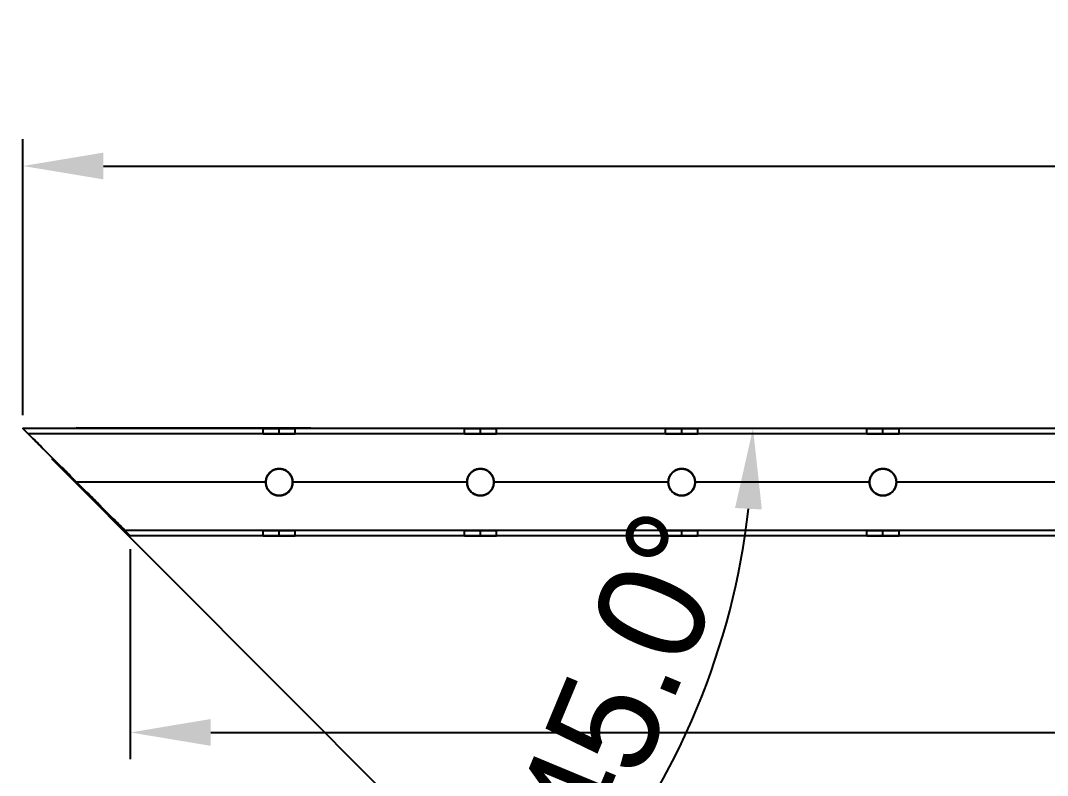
# Model space of a CAD drawing. Header units: millimetres. Extents: x 1279 to 9834, y -699 to 998.
# Drawn here: x 3159.2 to 3541.9, y 716.2 to 997.7 of the extents above; entities that cross this region are included whole.
import ezdxf

# ---------------------------------------------------------------- set-up
doc = ezdxf.new("R2010")
doc.units = ezdxf.units.MM
doc.header["$MEASUREMENT"] = 0
doc.layers.add('dim', color=7, linetype='Continuous', true_color=0x646464)
doc.layers.add('staal', color=7, linetype='Continuous', true_color=0x4c4c4c)
doc.styles.add('Mill', font='')
doc.styles.get('Mill').set_extended_font_data('Mill')
doc.dimstyles.new('Style de cote 02', dxfattribs={"dimscale": 10, "dimtxt": 4, "dimasz": 3, "dimexe": 1, "dimexo": 0.5, "dimgap": 0.8, "dimtad": 1, "dimtoh": 1, "dimdec": 0, "dimzin": 1, "dimdsep": 46, "dimtxsty": 'Mill', "dimcen": 2.5, "dimadec": 1, "dimazin": 0, "dimtfac": 1, "dimtdec": 4, "dimtix": 1, "dimtmove": 1, "dimatfit": 3, "dimfxl": 0, "dimtolj": 1, "dimtzin": 1, "dimarcsym": 0})

# ---------------------------------------------------------------- blocks, each defined once
blk = doc.blocks.new('*D17')
at = {"layer": 'Defpoints', "color": 0}
for p in [(3159.23, 845.95), (3175.01, 845.93), (3167.24, 837.92), (3395.44, 709.16)]:
    blk.add_point(p, dxfattribs=at)
at = {"layer": 'dim', "color": 0, "lineweight": -2}
for p, q in [((3180, 845.92), (3442.19, 845.58)), ((3170.77, 834.38), (3359.04, 645.6))]:
    blk.add_line(p, q, dxfattribs=at)
blk.add_arc((3159.23, 845.95), 272.96, 321.2248, 353.624, dxfattribs=at)
at = {"layer": 'dim', "color": 0}
for points in [[(3435.49, 815.36), (3425.5, 815.92), (3432.19, 845.59)], [(3368.31, 678.35), (3375.75, 671.66), (3351.98, 652.69)]]:
    blk.add_solid(points, dxfattribs=at)
at = {"layer": 'dim', "color": 0, "insert": (3384.54, 752.28), "char_height": 40, "attachment_point": 5, "rotation": 67.4244, "style": 'Mill'}
blk.add_mtext('\\A1;45.0%%d', dxfattribs=at)
blk = doc.blocks.new('*D19')
at = {"layer": 'Defpoints', "color": 0}
for p in [(3200.12, 805.54), (4436.12, 805.54), (4436.12, 732.23)]:
    blk.add_point(p, dxfattribs=at)
at = {"layer": 'dim', "color": 0, "lineweight": -2}
for p, q in [((3200.12, 800.54), (3200.12, 722.23)), ((4436.12, 800.54), (4436.12, 722.23)), ((3230.12, 732.23), (4406.12, 732.23))]:
    blk.add_line(p, q, dxfattribs=at)
at = {"layer": 'dim', "color": 0}
for points in [[(3230.12, 737.23), (3230.12, 727.23), (3200.12, 732.23)], [(4406.12, 727.23), (4406.12, 737.23), (4436.12, 732.23)]]:
    blk.add_solid(points, dxfattribs=at)
at = {"layer": 'dim', "color": 0, "insert": (3818.12, 760.23), "char_height": 40, "attachment_point": 5, "style": 'Mill'}
blk.add_mtext('\\A1;1236', dxfattribs=at)
blk = doc.blocks.new('*D20')
at = {"layer": 'Defpoints', "color": 0}
for p in [(4476.12, 943.44), (3160.12, 845.54), (4476.12, 845.54)]:
    blk.add_point(p, dxfattribs=at)
at = {"layer": 'dim', "color": 0, "lineweight": -2}
for p, q in [((3160.12, 850.54), (3160.12, 953.44)), ((4476.12, 850.54), (4476.12, 953.44)), ((3190.12, 943.44), (4446.12, 943.44))]:
    blk.add_line(p, q, dxfattribs=at)
at = {"layer": 'dim', "color": 0}
for points in [[(3190.12, 948.44), (3190.12, 938.44), (3160.12, 943.44)], [(4446.12, 938.44), (4446.12, 948.44), (4476.12, 943.44)]]:
    blk.add_solid(points, dxfattribs=at)
at = {"layer": 'dim', "color": 0, "insert": (3818.12, 971.44), "char_height": 40, "attachment_point": 5, "style": 'Mill'}
blk.add_mtext('\\A1;1316', dxfattribs=at)

msp = doc.modelspace()

# ---------------------------------------------------------------- linework, layer by layer
at = {"layer": 'staal'}
for p, q in [((3160.12, 845.54, 1885.19), (3200.12, 805.54, 1885.19)), ((3162.12, 843.54, 1910.19), (3160.12, 845.54, 1910.19)), ((3249.62, 843.54, 1905.19), (3249.62, 845.54, 1905.19)), ((3255.62, 843.54, 1911.19), (3255.62, 845.54, 1911.19)), ((3255.62, 843.54, 1899.19), (3255.62, 845.54, 1899.19)), ((3261.62, 843.54, 1905.19), (3261.62, 845.54, 1905.19)), ((3324.62, 843.54, 1905.19), (3324.62, 845.54, 1905.19)), ((3330.62, 843.54, 1911.19), (3330.62, 845.54, 1911.19)), ((3330.62, 843.54, 1899.19), (3330.62, 845.54, 1899.19)), ((3336.62, 843.54, 1905.19), (3336.62, 845.54, 1905.19)), ((3399.62, 843.54, 1905.19), (3399.62, 845.54, 1905.19)), ((3405.62, 843.54, 1911.19), (3405.62, 845.54, 1911.19)), ((3405.62, 843.54, 1899.19), (3405.62, 845.54, 1899.19)), ((3411.62, 843.54, 1905.19), (3411.62, 845.54, 1905.19)), ((3474.62, 843.54, 1905.19), (3474.62, 845.54, 1905.19)), ((3480.62, 843.54, 1911.19), (3480.62, 845.54, 1911.19)), ((3480.62, 843.54, 1899.19), (3480.62, 845.54, 1899.19)), ((3486.62, 843.54, 1905.19), (3486.62, 845.54, 1905.19)), ((3255.62, 830.54, 1923.19), (3255.62, 830.54, 1925.19)), ((3255.62, 830.54, 1885.19), (3255.62, 830.54, 1887.19)), ((3330.62, 830.54, 1923.19), (3330.62, 830.54, 1925.19)), ((3330.62, 830.54, 1885.19), (3330.62, 830.54, 1887.19)), ((3405.62, 830.54, 1923.19), (3405.62, 830.54, 1925.19)), ((3405.62, 830.54, 1885.19), (3405.62, 830.54, 1887.19)), ((3480.62, 830.54, 1923.19), (3480.62, 830.54, 1925.19)), ((3480.62, 830.54, 1885.19), (3480.62, 830.54, 1887.19)), ((3250.62, 825.54, 1923.19), (3250.62, 825.54, 1925.19)), ((3250.62, 825.54, 1885.19), (3250.62, 825.54, 1887.19)), ((3260.62, 825.54, 1923.19), (3260.62, 825.54, 1925.19)), ((3260.62, 825.54, 1885.19), (3260.62, 825.54, 1887.19)), ((3325.62, 825.54, 1923.19), (3325.62, 825.54, 1925.19)), ((3325.62, 825.54, 1885.19), (3325.62, 825.54, 1887.19)), ((3335.62, 825.54, 1923.19), (3335.62, 825.54, 1925.19)), ((3335.62, 825.54, 1885.19), (3335.62, 825.54, 1887.19)), ((3400.62, 825.54, 1923.19), (3400.62, 825.54, 1925.19)), ((3400.62, 825.54, 1885.19), (3400.62, 825.54, 1887.19)), ((3410.62, 825.54, 1923.19), (3410.62, 825.54, 1925.19)), ((3410.62, 825.54, 1885.19), (3410.62, 825.54, 1887.19)), ((3475.62, 825.54, 1923.19), (3475.62, 825.54, 1925.19)), ((3475.62, 825.54, 1885.19), (3475.62, 825.54, 1887.19)), ((3485.62, 825.54, 1923.19), (3485.62, 825.54, 1925.19)), ((3485.62, 825.54, 1885.19), (3485.62, 825.54, 1887.19)), ((3255.62, 820.54, 1885.19), (3255.62, 820.54, 1887.19)), ((3255.62, 820.54, 1923.19), (3255.62, 820.54, 1925.19)), ((3330.62, 820.54, 1885.19), (3330.62, 820.54, 1887.19)), ((3330.62, 820.54, 1923.19), (3330.62, 820.54, 1925.19)), ((3405.62, 820.54, 1885.19), (3405.62, 820.54, 1887.19)), ((3405.62, 820.54, 1923.19), (3405.62, 820.54, 1925.19)), ((3480.62, 820.54, 1885.19), (3480.62, 820.54, 1887.19)), ((3480.62, 820.54, 1923.19), (3480.62, 820.54, 1925.19)), ((3200.12, 805.54, 1910.19), (3198.12, 807.54, 1910.19)), ((3249.62, 805.54, 1905.19), (3249.62, 807.54, 1905.19)), ((3255.62, 805.54, 1911.19), (3255.62, 807.54, 1911.19)), ((3255.62, 805.54, 1899.19), (3255.62, 807.54, 1899.19)), ((3261.62, 805.54, 1905.19), (3261.62, 807.54, 1905.19)), ((3324.62, 805.54, 1905.19), (3324.62, 807.54, 1905.19)), ((3330.62, 805.54, 1911.19), (3330.62, 807.54, 1911.19)), ((3330.62, 805.54, 1899.19), (3330.62, 807.54, 1899.19)), ((3336.62, 805.54, 1905.19), (3336.62, 807.54, 1905.19)), ((3399.62, 805.54, 1905.19), (3399.62, 807.54, 1905.19)), ((3405.62, 805.54, 1911.19), (3405.62, 807.54, 1911.19)), ((3405.62, 805.54, 1899.19), (3405.62, 807.54, 1899.19)), ((3411.62, 805.54, 1905.19), (3411.62, 807.54, 1905.19)), ((3474.62, 805.54, 1905.19), (3474.62, 807.54, 1905.19)), ((3480.62, 805.54, 1911.19), (3480.62, 807.54, 1911.19)), ((3480.62, 805.54, 1899.19), (3480.62, 807.54, 1899.19)), ((3486.62, 805.54, 1905.19), (3486.62, 807.54, 1905.19))]:
    msp.add_line(p, q, dxfattribs=at)
for centre in [(3255.62, 825.54, 1885.19), (3255.62, 825.54, 1924.19), (3255.62, 825.54, 1886.19), (3330.62, 825.54, 1885.19), (3330.62, 825.54, 1924.19), (3330.62, 825.54, 1886.19), (3405.62, 825.54, 1885.19), (3405.62, 825.54, 1924.19), (3405.62, 825.54, 1886.19), (3480.62, 825.54, 1885.19), (3480.62, 825.54, 1924.19), (3480.62, 825.54, 1886.19)]:
    msp.add_circle(centre, 5, dxfattribs=at)
for points in [[(4476.12, 845.54, 1885.19), (3818.12, 845.54, 1885.19), (3160.12, 845.54, 1885.19)], [(4476.12, 845.54, 1925.19), (3818.12, 845.54, 1925.19), (3160.12, 845.54, 1925.19)], [(3160.12, 845.54, 1885.19), (3160.12, 845.54, 1905.19), (3160.12, 845.54, 1925.19)], [(3160.12, 845.54, 1925.19), (3180.12, 825.54, 1925.19), (3200.12, 805.54, 1925.19)], [(3249.62, 845.54, 1905.19), (3204.87, 845.54, 1905.19), (3160.12, 845.54, 1905.19)], [(3162.12, 843.54, 1923.19), (3162.12, 843.54, 1905.19), (3162.12, 843.54, 1887.19)], [(3198.12, 807.54, 1923.19), (3180.12, 825.54, 1923.19), (3162.12, 843.54, 1923.19)], [(3162.12, 843.54, 1887.19), (3180.12, 825.54, 1887.19), (3198.12, 807.54, 1887.19)], [(4474.12, 843.54, 1923.19), (3818.12, 843.54, 1923.19), (3162.12, 843.54, 1923.19)], [(4474.12, 843.54, 1887.19), (3818.12, 843.54, 1887.19), (3162.12, 843.54, 1887.19)], [(3249.62, 843.54, 1905.19), (3205.87, 843.54, 1905.19), (3162.12, 843.54, 1905.19)], [(3324.62, 845.54, 1905.19), (3293.12, 845.54, 1905.19), (3261.62, 845.54, 1905.19)], [(3324.62, 843.54, 1905.19), (3293.12, 843.54, 1905.19), (3261.62, 843.54, 1905.19)], [(3399.62, 845.54, 1905.19), (3368.12, 845.54, 1905.19), (3336.62, 845.54, 1905.19)], [(3399.62, 843.54, 1905.19), (3368.12, 843.54, 1905.19), (3336.62, 843.54, 1905.19)], [(3474.62, 845.54, 1905.19), (3443.12, 845.54, 1905.19), (3411.62, 845.54, 1905.19)], [(3474.62, 843.54, 1905.19), (3443.12, 843.54, 1905.19), (3411.62, 843.54, 1905.19)], [(3549.62, 845.54, 1905.19), (3518.12, 845.54, 1905.19), (3486.62, 845.54, 1905.19)], [(3549.62, 843.54, 1905.19), (3518.12, 843.54, 1905.19), (3486.62, 843.54, 1905.19)], [(3179.97, 825.7, 1925.19), (3179.97, 825.7, 1924.19), (3179.97, 825.7, 1923.19)], [(3179.97, 825.7, 1887.19), (3179.97, 825.7, 1886.19), (3179.97, 825.7, 1885.19)], [(3250.62, 825.54, 1925.19), (3215.37, 825.54, 1925.19), (3180.12, 825.54, 1925.19)], [(3250.62, 825.54, 1923.19), (3215.37, 825.54, 1923.19), (3180.12, 825.54, 1923.19)], [(3250.62, 825.54, 1887.19), (3215.37, 825.54, 1887.19), (3180.12, 825.54, 1887.19)], [(3250.62, 825.54, 1885.19), (3215.37, 825.54, 1885.19), (3180.12, 825.54, 1885.19)], [(3325.62, 825.54, 1925.19), (3293.12, 825.54, 1925.19), (3260.62, 825.54, 1925.19)], [(3325.62, 825.54, 1923.19), (3293.12, 825.54, 1923.19), (3260.62, 825.54, 1923.19)], [(3325.62, 825.54, 1887.19), (3293.12, 825.54, 1887.19), (3260.62, 825.54, 1887.19)], [(3325.62, 825.54, 1885.19), (3293.12, 825.54, 1885.19), (3260.62, 825.54, 1885.19)], [(3400.62, 825.54, 1925.19), (3368.12, 825.54, 1925.19), (3335.62, 825.54, 1925.19)], [(3400.62, 825.54, 1923.19), (3368.12, 825.54, 1923.19), (3335.62, 825.54, 1923.19)], [(3400.62, 825.54, 1887.19), (3368.12, 825.54, 1887.19), (3335.62, 825.54, 1887.19)], [(3400.62, 825.54, 1885.19), (3368.12, 825.54, 1885.19), (3335.62, 825.54, 1885.19)], [(3475.62, 825.54, 1925.19), (3443.12, 825.54, 1925.19), (3410.62, 825.54, 1925.19)], [(3475.62, 825.54, 1923.19), (3443.12, 825.54, 1923.19), (3410.62, 825.54, 1923.19)], [(3475.62, 825.54, 1887.19), (3443.12, 825.54, 1887.19), (3410.62, 825.54, 1887.19)], [(3475.62, 825.54, 1885.19), (3443.12, 825.54, 1885.19), (3410.62, 825.54, 1885.19)], [(3550.62, 825.54, 1925.19), (3518.12, 825.54, 1925.19), (3485.62, 825.54, 1925.19)], [(3550.62, 825.54, 1923.19), (3518.12, 825.54, 1923.19), (3485.62, 825.54, 1923.19)], [(3550.62, 825.54, 1887.19), (3518.12, 825.54, 1887.19), (3485.62, 825.54, 1887.19)], [(3550.62, 825.54, 1885.19), (3518.12, 825.54, 1885.19), (3485.62, 825.54, 1885.19)], [(3198.12, 807.54, 1887.19), (3198.12, 807.54, 1905.19), (3198.12, 807.54, 1923.19)], [(4438.12, 807.54, 1923.19), (3818.12, 807.54, 1923.19), (3198.12, 807.54, 1923.19)], [(4438.12, 807.54, 1887.19), (3818.12, 807.54, 1887.19), (3198.12, 807.54, 1887.19)], [(3249.62, 807.54, 1905.19), (3223.87, 807.54, 1905.19), (3198.12, 807.54, 1905.19)], [(3324.62, 807.54, 1905.19), (3293.12, 807.54, 1905.19), (3261.62, 807.54, 1905.19)], [(3399.62, 807.54, 1905.19), (3368.12, 807.54, 1905.19), (3336.62, 807.54, 1905.19)], [(3474.62, 807.54, 1905.19), (3443.12, 807.54, 1905.19), (3411.62, 807.54, 1905.19)], [(3549.62, 807.54, 1905.19), (3518.12, 807.54, 1905.19), (3486.62, 807.54, 1905.19)], [(3200.12, 805.54, 1885.19), (3200.12, 805.54, 1905.19), (3200.12, 805.54, 1925.19)], [(4436.12, 805.54, 1885.19), (3818.12, 805.54, 1885.19), (3200.12, 805.54, 1885.19)], [(4436.12, 805.54, 1925.19), (3818.12, 805.54, 1925.19), (3200.12, 805.54, 1925.19)], [(3249.62, 805.54, 1905.19), (3224.87, 805.54, 1905.19), (3200.12, 805.54, 1905.19)], [(3324.62, 805.54, 1905.19), (3293.12, 805.54, 1905.19), (3261.62, 805.54, 1905.19)], [(3399.62, 805.54, 1905.19), (3368.12, 805.54, 1905.19), (3336.62, 805.54, 1905.19)], [(3474.62, 805.54, 1905.19), (3443.12, 805.54, 1905.19), (3411.62, 805.54, 1905.19)], [(3549.62, 805.54, 1905.19), (3518.12, 805.54, 1905.19), (3486.62, 805.54, 1905.19)]]:
    msp.add_open_spline(points, degree=2, dxfattribs=at)
for points, weights, knots in [([(3255.62, 845.54, 1911.19), (3249.62, 845.54, 1911.19), (3249.62, 845.54, 1905.19), (3249.62, 845.54, 1899.19), (3255.62, 845.54, 1899.19), (3261.62, 845.54, 1899.19), (3261.62, 845.54, 1905.19), (3261.62, 845.54, 1911.19), (3255.62, 845.54, 1911.19)], [0.999999860338, 0.707106851018, 1, 0.707106781187, 1, 0.707106781187, 1, 0.707106851018, 0.999999860338], [-31.415927, -31.415927, -31.415927, -23.561946, -23.561946, -15.707963, -15.707963, -7.853981, -7.853981, 0, 0, 0]), ([(3255.62, 843.54, 1911.19), (3261.62, 843.54, 1911.19), (3261.62, 843.54, 1905.19), (3261.62, 843.54, 1899.19), (3255.62, 843.54, 1899.19), (3249.62, 843.54, 1899.19), (3249.62, 843.54, 1905.19), (3249.62, 843.54, 1911.19), (3255.62, 843.54, 1911.19)], [1, 0.707106781187, 1, 0.707106781187, 1, 0.707106781187, 1, 0.707106781187, 1], [0, 0, 0, 7.853982, 7.853982, 15.707963, 15.707963, 23.561945, 23.561945, 31.415927, 31.415927, 31.415927]), ([(3330.62, 845.54, 1911.19), (3324.62, 845.54, 1911.19), (3324.62, 845.54, 1905.19), (3324.62, 845.54, 1899.19), (3330.62, 845.54, 1899.19), (3336.62, 845.54, 1899.19), (3336.62, 845.54, 1905.19), (3336.62, 845.54, 1911.19), (3330.62, 845.54, 1911.19)], [0.999999860338, 0.707106851018, 1, 0.707106781187, 1, 0.707106781187, 1, 0.707106851018, 0.999999860338], [-31.415927, -31.415927, -31.415927, -23.561946, -23.561946, -15.707963, -15.707963, -7.853981, -7.853981, 0, 0, 0]), ([(3330.62, 843.54, 1911.19), (3336.62, 843.54, 1911.19), (3336.62, 843.54, 1905.19), (3336.62, 843.54, 1899.19), (3330.62, 843.54, 1899.19), (3324.62, 843.54, 1899.19), (3324.62, 843.54, 1905.19), (3324.62, 843.54, 1911.19), (3330.62, 843.54, 1911.19)], [1, 0.707106781187, 1, 0.707106781187, 1, 0.707106781187, 1, 0.707106781187, 1], [0, 0, 0, 7.853982, 7.853982, 15.707963, 15.707963, 23.561945, 23.561945, 31.415927, 31.415927, 31.415927]), ([(3405.62, 845.54, 1911.19), (3399.62, 845.54, 1911.19), (3399.62, 845.54, 1905.19), (3399.62, 845.54, 1899.19), (3405.62, 845.54, 1899.19), (3411.62, 845.54, 1899.19), (3411.62, 845.54, 1905.19), (3411.62, 845.54, 1911.19), (3405.62, 845.54, 1911.19)], [1, 0.707106781187, 1, 0.707106781187, 1, 0.707106781187, 1, 0.707106781187, 1], [-31.415927, -31.415927, -31.415927, -23.561945, -23.561945, -15.707963, -15.707963, -7.853982, -7.853982, 0, 0, 0]), ([(3405.62, 843.54, 1911.19), (3411.62, 843.54, 1911.19), (3411.62, 843.54, 1905.19), (3411.62, 843.54, 1899.19), (3405.62, 843.54, 1899.19), (3399.62, 843.54, 1899.19), (3399.62, 843.54, 1905.19), (3399.62, 843.54, 1911.19), (3405.62, 843.54, 1911.19)], [1, 0.707106781187, 1, 0.707106781187, 1, 0.707106781187, 1, 0.707106781187, 1], [0, 0, 0, 7.853982, 7.853982, 15.707963, 15.707963, 23.561945, 23.561945, 31.415927, 31.415927, 31.415927]), ([(3480.62, 845.54, 1911.19), (3474.62, 845.54, 1911.19), (3474.62, 845.54, 1905.19), (3474.62, 845.54, 1899.19), (3480.62, 845.54, 1899.19), (3486.62, 845.54, 1899.19), (3486.62, 845.54, 1905.19), (3486.62, 845.54, 1911.19), (3480.62, 845.54, 1911.19)], [0.999999860338, 0.707106851018, 1, 0.707106781187, 1, 0.707106781187, 1, 0.707106851018, 0.999999860338], [-31.415927, -31.415927, -31.415927, -23.561946, -23.561946, -15.707963, -15.707963, -7.853981, -7.853981, 0, 0, 0]), ([(3480.62, 843.54, 1911.19), (3486.62, 843.54, 1911.19), (3486.62, 843.54, 1905.19), (3486.62, 843.54, 1899.19), (3480.62, 843.54, 1899.19), (3474.62, 843.54, 1899.19), (3474.62, 843.54, 1905.19), (3474.62, 843.54, 1911.19), (3480.62, 843.54, 1911.19)], [1, 0.707106781187, 1, 0.707106781187, 1, 0.707106781187, 1, 0.707106781187, 1], [0, 0, 0, 7.853982, 7.853982, 15.707963, 15.707963, 23.561945, 23.561945, 31.415927, 31.415927, 31.415927]), ([(3255.62, 820.54, 1925.19), (3250.62, 820.54, 1925.19), (3250.62, 825.54, 1925.19), (3250.62, 830.54, 1925.19), (3255.62, 830.54, 1925.19), (3260.62, 830.54, 1925.19), (3260.62, 825.54, 1925.19), (3260.62, 820.54, 1925.19), (3255.62, 820.54, 1925.19)], [1, 0.707106781187, 1, 0.707106781187, 1, 0.707106781187, 1, 0.707106781187, 1], [-31.415927, -31.415927, -31.415927, -23.561945, -23.561945, -15.707963, -15.707963, -7.853982, -7.853982, 0, 0, 0]), ([(3255.62, 820.54, 1923.19), (3260.62, 820.54, 1923.19), (3260.62, 825.54, 1923.19), (3260.62, 830.54, 1923.19), (3255.62, 830.54, 1923.19), (3250.62, 830.54, 1923.19), (3250.62, 825.54, 1923.19), (3250.62, 820.54, 1923.19), (3255.62, 820.54, 1923.19)], [1, 0.707106781187, 1, 0.707106781187, 1, 0.707106781187, 1, 0.707106781187, 1], [0, 0, 0, 7.853982, 7.853982, 15.707963, 15.707963, 23.561945, 23.561945, 31.415927, 31.415927, 31.415927]), ([(3255.62, 820.54, 1887.19), (3250.62, 820.54, 1887.19), (3250.62, 825.54, 1887.19), (3250.62, 830.54, 1887.19), (3255.62, 830.54, 1887.19), (3260.62, 830.54, 1887.19), (3260.62, 825.54, 1887.19), (3260.62, 820.54, 1887.19), (3255.62, 820.54, 1887.19)], [1, 0.707106781187, 1, 0.707106781187, 1, 0.707106781187, 1, 0.707106781187, 1], [-31.415927, -31.415927, -31.415927, -23.561945, -23.561945, -15.707963, -15.707963, -7.853982, -7.853982, 0, 0, 0]), ([(3330.62, 820.54, 1925.19), (3325.62, 820.54, 1925.19), (3325.62, 825.54, 1925.19), (3325.62, 830.54, 1925.19), (3330.62, 830.54, 1925.19), (3335.62, 830.54, 1925.19), (3335.62, 825.54, 1925.19), (3335.62, 820.54, 1925.19), (3330.62, 820.54, 1925.19)], [1, 0.707106781187, 1, 0.707106781187, 1, 0.707106781187, 1, 0.707106781187, 1], [-31.415927, -31.415927, -31.415927, -23.561945, -23.561945, -15.707963, -15.707963, -7.853982, -7.853982, 0, 0, 0]), ([(3330.62, 820.54, 1923.19), (3335.62, 820.54, 1923.19), (3335.62, 825.54, 1923.19), (3335.62, 830.54, 1923.19), (3330.62, 830.54, 1923.19), (3325.62, 830.54, 1923.19), (3325.62, 825.54, 1923.19), (3325.62, 820.54, 1923.19), (3330.62, 820.54, 1923.19)], [1, 0.707106781187, 1, 0.707106781187, 1, 0.707106781187, 1, 0.707106781187, 1], [0, 0, 0, 7.853982, 7.853982, 15.707963, 15.707963, 23.561945, 23.561945, 31.415927, 31.415927, 31.415927]), ([(3330.62, 820.54, 1887.19), (3325.62, 820.54, 1887.19), (3325.62, 825.54, 1887.19), (3325.62, 830.54, 1887.19), (3330.62, 830.54, 1887.19), (3335.62, 830.54, 1887.19), (3335.62, 825.54, 1887.19), (3335.62, 820.54, 1887.19), (3330.62, 820.54, 1887.19)], [1, 0.707106781187, 1, 0.707106781187, 1, 0.707106781187, 1, 0.707106781187, 1], [-31.415927, -31.415927, -31.415927, -23.561945, -23.561945, -15.707963, -15.707963, -7.853982, -7.853982, 0, 0, 0]), ([(3405.62, 820.54, 1925.19), (3400.62, 820.54, 1925.19), (3400.62, 825.54, 1925.19), (3400.62, 830.54, 1925.19), (3405.62, 830.54, 1925.19), (3410.62, 830.54, 1925.19), (3410.62, 825.54, 1925.19), (3410.62, 820.54, 1925.19), (3405.62, 820.54, 1925.19)], [1, 0.707106781187, 1, 0.707106781187, 1, 0.707106781187, 1, 0.707106781187, 1], [-31.415927, -31.415927, -31.415927, -23.561945, -23.561945, -15.707963, -15.707963, -7.853982, -7.853982, 0, 0, 0]), ([(3405.62, 820.54, 1923.19), (3410.62, 820.54, 1923.19), (3410.62, 825.54, 1923.19), (3410.62, 830.54, 1923.19), (3405.62, 830.54, 1923.19), (3400.62, 830.54, 1923.19), (3400.62, 825.54, 1923.19), (3400.62, 820.54, 1923.19), (3405.62, 820.54, 1923.19)], [1, 0.707106781187, 1, 0.707106781187, 1, 0.707106781187, 1, 0.707106781187, 1], [0, 0, 0, 7.853982, 7.853982, 15.707963, 15.707963, 23.561945, 23.561945, 31.415927, 31.415927, 31.415927]), ([(3405.62, 820.54, 1887.19), (3400.62, 820.54, 1887.19), (3400.62, 825.54, 1887.19), (3400.62, 830.54, 1887.19), (3405.62, 830.54, 1887.19), (3410.62, 830.54, 1887.19), (3410.62, 825.54, 1887.19), (3410.62, 820.54, 1887.19), (3405.62, 820.54, 1887.19)], [1, 0.707106781187, 1, 0.707106781187, 1, 0.707106781187, 1, 0.707106781187, 1], [-31.415927, -31.415927, -31.415927, -23.561945, -23.561945, -15.707963, -15.707963, -7.853982, -7.853982, 0, 0, 0]), ([(3480.62, 820.54, 1925.19), (3475.62, 820.54, 1925.19), (3475.62, 825.54, 1925.19), (3475.62, 830.54, 1925.19), (3480.62, 830.54, 1925.19), (3485.62, 830.54, 1925.19), (3485.62, 825.54, 1925.19), (3485.62, 820.54, 1925.19), (3480.62, 820.54, 1925.19)], [1, 0.707106781187, 1, 0.707106781187, 1, 0.707106781187, 1, 0.707106781187, 1], [-31.415927, -31.415927, -31.415927, -23.561945, -23.561945, -15.707963, -15.707963, -7.853982, -7.853982, 0, 0, 0]), ([(3480.62, 820.54, 1923.19), (3485.62, 820.54, 1923.19), (3485.62, 825.54, 1923.19), (3485.62, 830.54, 1923.19), (3480.62, 830.54, 1923.19), (3475.62, 830.54, 1923.19), (3475.62, 825.54, 1923.19), (3475.62, 820.54, 1923.19), (3480.62, 820.54, 1923.19)], [1, 0.707106781187, 1, 0.707106781187, 1, 0.707106781187, 1, 0.707106781187, 1], [0, 0, 0, 7.853982, 7.853982, 15.707963, 15.707963, 23.561945, 23.561945, 31.415927, 31.415927, 31.415927]), ([(3480.62, 820.54, 1887.19), (3475.62, 820.54, 1887.19), (3475.62, 825.54, 1887.19), (3475.62, 830.54, 1887.19), (3480.62, 830.54, 1887.19), (3485.62, 830.54, 1887.19), (3485.62, 825.54, 1887.19), (3485.62, 820.54, 1887.19), (3480.62, 820.54, 1887.19)], [1, 0.707106781187, 1, 0.707106781187, 1, 0.707106781187, 1, 0.707106781187, 1], [-31.415927, -31.415927, -31.415927, -23.561945, -23.561945, -15.707963, -15.707963, -7.853982, -7.853982, 0, 0, 0]), ([(3255.62, 807.54, 1911.19), (3249.62, 807.54, 1911.19), (3249.62, 807.54, 1905.19), (3249.62, 807.54, 1899.19), (3255.62, 807.54, 1899.19), (3261.62, 807.54, 1899.19), (3261.62, 807.54, 1905.19), (3261.62, 807.54, 1911.19), (3255.62, 807.54, 1911.19)], [1, 0.707106781187, 1, 0.707106781187, 1, 0.707106781187, 1, 0.707106781187, 1], [-31.415927, -31.415927, -31.415927, -23.561945, -23.561945, -15.707963, -15.707963, -7.853982, -7.853982, 0, 0, 0]), ([(3330.62, 807.54, 1911.19), (3324.62, 807.54, 1911.19), (3324.62, 807.54, 1905.19), (3324.62, 807.54, 1899.19), (3330.62, 807.54, 1899.19), (3336.62, 807.54, 1899.19), (3336.62, 807.54, 1905.19), (3336.62, 807.54, 1911.19), (3330.62, 807.54, 1911.19)], [0.999999860338, 0.707106851018, 1, 0.707106781187, 1, 0.707106781187, 1, 0.707106851018, 0.999999860338], [-31.415927, -31.415927, -31.415927, -23.561946, -23.561946, -15.707963, -15.707963, -7.853981, -7.853981, 0, 0, 0]), ([(3405.62, 807.54, 1911.19), (3399.62, 807.54, 1911.19), (3399.62, 807.54, 1905.19), (3399.62, 807.54, 1899.19), (3405.62, 807.54, 1899.19), (3411.62, 807.54, 1899.19), (3411.62, 807.54, 1905.19), (3411.62, 807.54, 1911.19), (3405.62, 807.54, 1911.19)], [1, 0.707106781187, 1, 0.707106781187, 1, 0.707106781187, 1, 0.707106781187, 1], [-31.415927, -31.415927, -31.415927, -23.561945, -23.561945, -15.707963, -15.707963, -7.853982, -7.853982, 0, 0, 0]), ([(3480.62, 807.54, 1911.19), (3474.62, 807.54, 1911.19), (3474.62, 807.54, 1905.19), (3474.62, 807.54, 1899.19), (3480.62, 807.54, 1899.19), (3486.62, 807.54, 1899.19), (3486.62, 807.54, 1905.19), (3486.62, 807.54, 1911.19), (3480.62, 807.54, 1911.19)], [1, 0.707106781187, 1, 0.707106781187, 1, 0.707106781187, 1, 0.707106781187, 1], [-31.415927, -31.415927, -31.415927, -23.561945, -23.561945, -15.707963, -15.707963, -7.853982, -7.853982, 0, 0, 0]), ([(3255.62, 805.54, 1911.19), (3261.62, 805.54, 1911.19), (3261.62, 805.54, 1905.19), (3261.62, 805.54, 1899.19), (3255.62, 805.54, 1899.19), (3249.62, 805.54, 1899.19), (3249.62, 805.54, 1905.19), (3249.62, 805.54, 1911.19), (3255.62, 805.54, 1911.19)], [0.999999860338, 0.707106851018, 1, 0.707106781187, 1, 0.707106781187, 1, 0.707106851018, 0.999999860338], [0, 0, 0, 7.853981, 7.853981, 15.707963, 15.707963, 23.561946, 23.561946, 31.415927, 31.415927, 31.415927]), ([(3330.62, 805.54, 1911.19), (3336.62, 805.54, 1911.19), (3336.62, 805.54, 1905.19), (3336.62, 805.54, 1899.19), (3330.62, 805.54, 1899.19), (3324.62, 805.54, 1899.19), (3324.62, 805.54, 1905.19), (3324.62, 805.54, 1911.19), (3330.62, 805.54, 1911.19)], [1, 0.707106781187, 1, 0.707106781187, 1, 0.707106781187, 1, 0.707106781187, 1], [0, 0, 0, 7.853982, 7.853982, 15.707963, 15.707963, 23.561945, 23.561945, 31.415927, 31.415927, 31.415927]), ([(3405.62, 805.54, 1911.19), (3411.62, 805.54, 1911.19), (3411.62, 805.54, 1905.19), (3411.62, 805.54, 1899.19), (3405.62, 805.54, 1899.19), (3399.62, 805.54, 1899.19), (3399.62, 805.54, 1905.19), (3399.62, 805.54, 1911.19), (3405.62, 805.54, 1911.19)], [1, 0.707106781187, 1, 0.707106781187, 1, 0.707106781187, 1, 0.707106781187, 1], [0, 0, 0, 7.853982, 7.853982, 15.707963, 15.707963, 23.561945, 23.561945, 31.415927, 31.415927, 31.415927]), ([(3480.62, 805.54, 1911.19), (3486.62, 805.54, 1911.19), (3486.62, 805.54, 1905.19), (3486.62, 805.54, 1899.19), (3480.62, 805.54, 1899.19), (3474.62, 805.54, 1899.19), (3474.62, 805.54, 1905.19), (3474.62, 805.54, 1911.19), (3480.62, 805.54, 1911.19)], [0.999999860338, 0.707106851018, 1, 0.707106781187, 1, 0.707106781187, 1, 0.707106851018, 0.999999860338], [0, 0, 0, 7.853981, 7.853981, 15.707963, 15.707963, 23.561946, 23.561946, 31.415927, 31.415927, 31.415927])]:
    msp.add_rational_spline(points, weights, degree=2, knots=knots, dxfattribs=at)

# ---------------------------------------------------------------- dimensions: what is measured, and where the dimension line sits
at = {"layer": 'dim'}
for base, p1, p2, picture, middle in [((4476.12, 943.44), (3160.12, 845.54, 1925.19), (4476.12, 845.54, 1925.19), '*D20', (3818.12, 971.44)), ((4436.12, 732.23), (3200.12, 805.54, 1925.19), (4436.12, 805.54, 1925.19), '*D19', (3818.12, 760.23))]:
    dim = msp.add_linear_dim(base=base, p1=p1, p2=p2, dimstyle='Style de cote 02', dxfattribs=at)
    dim.commit()
    dim.dimension.update_dxf_attribs({"geometry": picture, "text_midpoint": middle})
dim = msp.add_angular_dim_3p(base=(3395.44, 709.16), center=(3159.23, 845.95, 1925.19), p1=(3167.24, 837.92, 1925.19), p2=(3175.01, 845.93, 1925.19), dimstyle='Style de cote 02', dxfattribs=at)
dim.commit()
dim.dimension.update_dxf_attribs({"geometry": '*D17', "text_midpoint": (3384.54, 752.28)})

doc.saveas('drawing.dxf')
